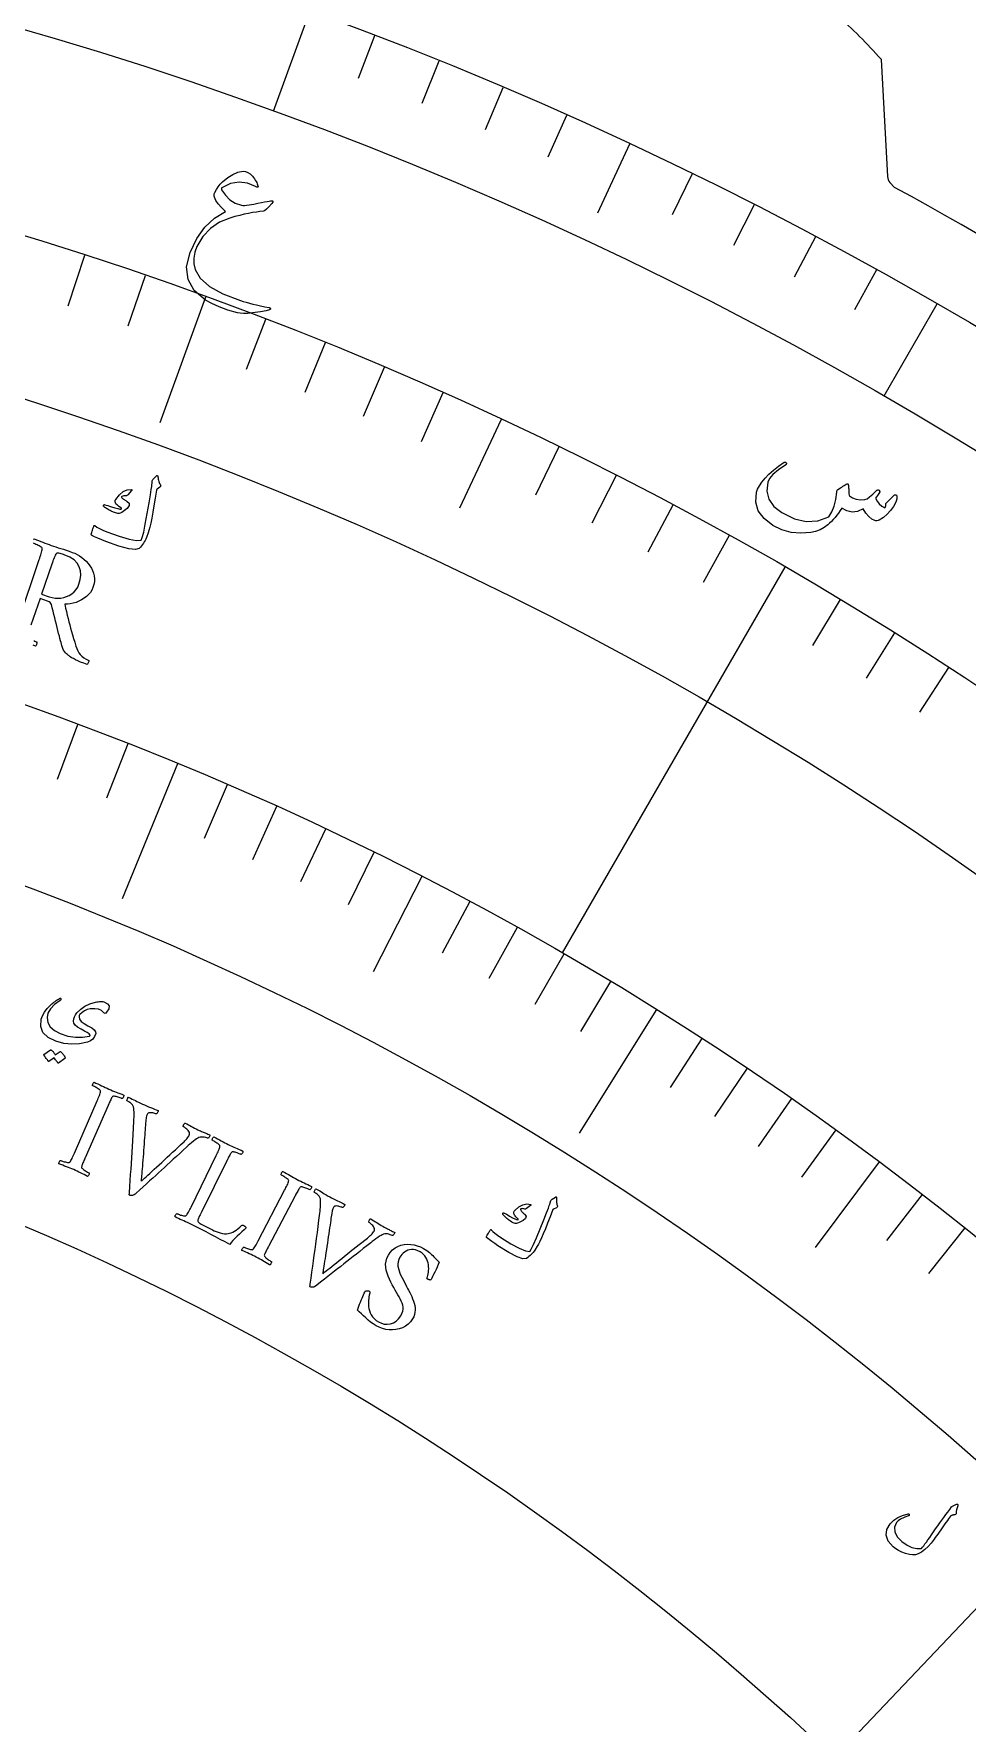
# Model space of a CAD drawing. Header units: millimetres. Extents: x -65 to 65, y -65 to 75.
# Drawn here: x 17.37 to 32.34, y 32.39 to 59.5 of the extents above; entities that cross this region are included whole.
import ezdxf

# ---------------------------------------------------------------- set-up
doc = ezdxf.new("R2010")
doc.units = ezdxf.units.MM
for name, color, linetype in [('CUT_OUTER', 1, 'Continuous'), ('ENGRAVE', 7, 'Continuous'), ('ENGRAVE_FINE', 8, 'Continuous'), ('TEXT', 5, 'Continuous')]:
    doc.layers.add(name, color=color, linetype=linetype)

msp = doc.modelspace()

# ---------------------------------------------------------------- linework, layer by layer
at = {"layer": 'CUT_OUTER'}
for points in [[(30.958, 59.0947), (30.9584, 59.0908), (31.0573, 57.211)], [(31.0982, 57.1157), (31.1728, 57.037)]]:
    msp.add_lwpolyline(points, dxfattribs=at)
for centre, radius, start, end in [((23.693, 52.5506), 9.7778, 42.01148, 47.93584), ((31.2071, 57.2189), 0.15, 183.01279, 223.45237), ((0.0348, 0.0505), 64.9387, 52.71797, 61.347317)]:
    msp.add_arc(centre, radius, start, end, dxfattribs=at)
at = {"layer": 'ENGRAVE'}
for points in [[(21.7867, 59.8584), (21.2031, 58.2551)], [(26.9208, 57.7318), (26.4057, 56.6272)], [(20.1193, 55.2774), (19.3857, 53.2618)], [(31.85, 55.1658), (30.9969, 53.6882)], [(24.8605, 53.3136), (24.1957, 51.8879)], [(29.4125, 50.9439), (25.8375, 44.7519)], [(19.6718, 47.7841), (18.781, 45.6203)], [(23.5913, 45.9756), (22.8079, 44.4488)], [(27.3516, 43.8428), (26.1131, 41.8575)], [(30.9263, 41.3989), (29.8994, 40.0241)], [(35.5707, 37.4837), (30.2016, 31.8258)]]:
    msp.add_lwpolyline(points, dxfattribs=at)
for radius in [63.7, 63.7, 61.9938, 58.825, 58.825, 56.3225, 51.675, 51.675, 48.945, 43.875, 43.875]:
    msp.add_circle((0, 0), radius, dxfattribs=at)
at = {"layer": 'ENGRAVE_FINE'}
for points in [[(22.828, 59.4691), (22.566, 58.7864)], [(23.8624, 59.0616), (23.5885, 58.3836)], [(24.8896, 58.6362), (24.6039, 57.963)], [(25.9091, 58.1928), (25.6117, 57.5248)], [(27.9242, 57.2532), (27.6037, 56.5959)], [(28.9192, 56.7571), (28.5872, 56.1056)], [(29.9053, 56.2438), (29.562, 55.5981)], [(18.1779, 55.9459), (17.9128, 55.1299)], [(19.1515, 55.6201), (18.8722, 54.8089)], [(30.8824, 55.7133), (30.5279, 55.0737)], [(21.081, 54.9179), (20.7735, 54.1169)], [(22.0362, 54.5416), (21.7148, 53.7461)], [(22.9848, 54.1487), (22.6495, 53.3589)], [(23.9263, 53.7393), (23.5773, 52.9555)], [(25.7872, 52.8716), (25.4111, 52.1004)], [(26.706, 52.4135), (26.3165, 51.649)], [(27.6167, 51.9394), (27.2139, 51.1818)], [(28.5189, 51.4495), (28.103, 50.6991)], [(30.2971, 50.4229), (29.8552, 49.6874)], [(31.1725, 49.8864), (30.7178, 49.1588)], [(32.0384, 49.3348), (31.5711, 48.6152)], [(18.0655, 48.4143), (17.7383, 47.5373)], [(18.8712, 48.106), (18.5294, 47.2346)], [(20.4672, 47.4489), (20.0965, 46.5895)], [(21.257, 47.1004), (20.872, 46.2472)], [(22.0411, 46.7386), (21.6419, 45.892)], [(22.8193, 46.3636), (22.406, 45.5238)], [(24.357, 45.5746), (23.9158, 44.7491)], [(25.1161, 45.1607), (24.6611, 44.3427)], [(25.8683, 44.734), (25.3998, 43.9238)], [(26.6136, 44.2947), (26.1315, 43.4924)], [(28.0823, 43.3785), (27.5736, 42.5928)], [(28.8052, 42.9018), (28.2835, 42.1247)], [(29.5204, 42.4129), (28.9857, 41.6446)], [(30.2275, 41.9119), (29.68, 41.1527)], [(31.6167, 40.874), (31.0441, 40.1337)], [(32.2985, 40.3375), (31.7135, 39.6068)]]:
    msp.add_lwpolyline(points, dxfattribs=at)
at = {"layer": 'TEXT'}
for points in [[(20.7206, 57.2971), (20.759, 57.2938), (20.7968, 57.2794), (20.8342, 57.254), (20.8709, 57.2175), (20.8885, 57.196), (20.9043, 57.175), (20.9182, 57.1545), (20.9302, 57.1345), (20.9404, 57.1152), (20.9489, 57.0968), (20.9555, 57.0791), (20.9604, 57.0622), (20.9622, 57.0468), (20.9566, 57.0398), (20.9437, 57.0411), (20.9235, 57.0507), (20.7937, 57.1081), (20.6599, 57.1242), (20.5224, 57.0989), (20.3814, 57.0322), (20.3761, 57.0264), (20.3737, 57.0193), (20.3743, 57.0109), (20.3778, 57.001), (20.4371, 56.9115), (20.5102, 56.84), (20.5972, 56.7863), (20.6981, 56.7506), (20.7175, 56.7476), (20.744, 56.7476), (20.7775, 56.7506), (20.8181, 56.7567), (20.8935, 56.7715), (20.9602, 56.7845), (21.018, 56.7956), (21.0671, 56.805), (21.1074, 56.8126), (21.1388, 56.8184), (21.1615, 56.8226), (21.1753, 56.8249), (21.1934, 56.824), (21.2004, 56.8162), (21.1963, 56.8016), (21.1812, 56.7801), (21.1341, 56.7266), (21.0959, 56.6878), (21.0668, 56.6639), (21.0466, 56.6548), (20.9931, 56.6502), (20.9358, 56.643), (20.8747, 56.6332), (20.8096, 56.6209), (20.7408, 56.6061), (20.6681, 56.5887), (20.5916, 56.5687), (20.5113, 56.5461), (20.3426, 56.4787), (20.198, 56.3801), (20.0774, 56.2507), (19.9809, 56.0905), (19.9457, 55.997), (19.9293, 55.9044), (19.9315, 55.8126), (19.9523, 55.7217), (20.0344, 55.5802), (20.1827, 55.4499), (20.3973, 55.3304), (20.678, 55.2208), (20.7227, 55.2072), (20.7711, 55.1934), (20.8233, 55.1793), (20.8792, 55.1651), (20.9388, 55.1508), (21.0021, 55.1367), (21.0689, 55.1226), (21.1393, 55.1087), (21.1512, 55.1056), (21.1594, 55.1016), (21.1639, 55.0969), (21.1647, 55.0914), (21.1456, 55.0733), (21.0902, 55.0559), (20.9985, 55.0391), (20.8706, 55.0227), (20.7943, 55.016), (20.729, 55.0141), (20.6748, 55.0171), (20.6316, 55.025), (20.4766, 55.0697), (20.3392, 55.1187), (20.2193, 55.1722), (20.1168, 55.2303), (19.939, 55.3838), (19.839, 55.562), (19.8167, 55.7655), (19.8729, 55.9943), (19.9801, 56.2174), (20.1102, 56.4015), (20.2634, 56.5464), (20.4398, 56.6519), (20.3729, 56.7162), (20.321, 56.7757), (20.284, 56.8304), (20.2622, 56.8802), (20.258, 56.8987), (20.2573, 56.9175), (20.2602, 56.9366), (20.2667, 56.9559), (20.2927, 57.0049), (20.3219, 57.0497), (20.3544, 57.0902), (20.39, 57.1264), (20.4745, 57.1947), (20.5578, 57.2459), (20.6398, 57.28), (20.7206, 57.2971)], [(31.1609, 52.0948), (31.1697, 52.1015), (31.1781, 52.1051), (31.1859, 52.1055), (31.1932, 52.1029), (31.2011, 52.0968), (31.2066, 52.0894), (31.2095, 52.0808), (31.21, 52.0709), (31.2064, 52.0388), (31.1959, 52.0027), (31.1785, 51.9625), (31.1542, 51.9182), (31.1073, 51.8501), (31.0537, 51.7908), (30.9935, 51.7404), (30.9266, 51.6986), (30.9074, 51.6905), (30.8891, 51.6862), (30.8718, 51.6858), (30.8554, 51.6892), (30.8043, 51.7154), (30.7565, 51.7557), (30.7118, 51.81), (30.6703, 51.8784), (30.5778, 51.8384), (30.4898, 51.8274), (30.4064, 51.8452), (30.3275, 51.8919), (30.2999, 51.8507), (30.2722, 51.8117), (30.2442, 51.7751), (30.2162, 51.7408), (30.1878, 51.7085), (30.1589, 51.678), (30.1296, 51.6493), (30.0999, 51.6224), (30.0407, 51.577), (29.9758, 51.5411), (29.9051, 51.5146), (29.8285, 51.4976), (29.6663, 51.4862), (29.5109, 51.5017), (29.3622, 51.544), (29.2201, 51.6133), (29.0773, 51.722), (28.986, 51.8467), (28.9461, 51.9878), (28.9579, 52.1453), (28.9751, 52.1948), (29.0035, 52.2489), (29.043, 52.3076), (29.0938, 52.3707), (29.1555, 52.4365), (29.227, 52.5008), (29.3081, 52.5638), (29.3991, 52.6254), (29.4055, 52.6288), (29.4119, 52.6303), (29.4182, 52.6298), (29.4244, 52.6273), (29.4299, 52.6236), (29.434, 52.6193), (29.4368, 52.6143), (29.4383, 52.6088), (29.4376, 52.6023), (29.4353, 52.5963), (29.4313, 52.591), (29.4256, 52.5863), (29.3072, 52.503), (29.2197, 52.4289), (29.163, 52.3643), (29.1369, 52.3091), (29.1229, 52.1631), (29.1559, 52.0328), (29.2359, 51.918), (29.3629, 51.8185), (29.5638, 51.7207), (29.7562, 51.6763), (29.9404, 51.6855), (30.1167, 51.7485), (30.1637, 51.8301), (30.2005, 51.9239), (30.2269, 52.0297), (30.243, 52.1476), (30.2437, 52.1602), (30.246, 52.1703), (30.25, 52.1782), (30.2558, 52.1837), (30.2798, 52.2), (30.3026, 52.2152), (30.3241, 52.2293), (30.3442, 52.2423), (30.3629, 52.254), (30.3799, 52.264), (30.3954, 52.2724), (30.4092, 52.2792), (30.4161, 52.2815), (30.4217, 52.2808), (30.4259, 52.2772), (30.4287, 52.2706), (30.4296, 52.2663), (30.4307, 52.2599), (30.4319, 52.2514), (30.4332, 52.2408), (30.4344, 52.2282), (30.4352, 52.2138), (30.4356, 52.1976), (30.4356, 52.1796), (30.4366, 52.1444), (30.4391, 52.1178), (30.4432, 52.0997), (30.4489, 52.0903), (30.499, 52.055), (30.557, 52.0331), (30.6228, 52.0245), (30.6966, 52.0292), (30.7298, 52.0417), (30.7717, 52.0695), (30.8223, 52.1125), (30.8816, 52.1708), (30.8873, 52.1764), (30.8939, 52.18), (30.9014, 52.1816), (30.9099, 52.1814), (30.9172, 52.1802), (30.9233, 52.1775), (30.9284, 52.1735), (30.9322, 52.1682), (30.9325, 52.1509), (30.9213, 52.1255), (30.8987, 52.0918), (30.8648, 52.0498), (30.8909, 52.0005), (30.9248, 51.9582), (30.9665, 51.9227), (31.0161, 51.8941), (31.0243, 51.9092), (31.0296, 51.9223), (31.0319, 51.9334), (31.0313, 51.9425), (31.0299, 51.9516), (31.0304, 51.9594), (31.033, 51.9661), (31.0377, 51.9715)], [(19.3556, 52.3938), (19.3583, 52.3744), (19.3617, 52.3557), (19.3657, 52.3376), (19.3705, 52.3203), (19.376, 52.3037), (19.3824, 52.2877), (19.3898, 52.2724), (19.398, 52.2576), (19.4004, 52.2502), (19.3995, 52.2429), (19.3951, 52.2358), (19.3873, 52.2289), (19.3428, 52.1937), (19.3383, 52.1898), (19.3348, 52.1863), (19.3324, 52.1834), (19.331, 52.1809), (19.3107, 52.0488), (19.2914, 51.9297), (19.2732, 51.8237), (19.2561, 51.7308), (19.24, 51.651), (19.2249, 51.5845), (19.2109, 51.5313), (19.198, 51.4914), (19.1704, 51.4173), (19.1603, 51.3943), (19.149, 51.3716), (19.1366, 51.3492), (19.123, 51.3272), (19.1082, 51.3055), (19.092, 51.2843), (19.0745, 51.2634), (19.0556, 51.2429), (18.9969, 51.2239), (18.8879, 51.2366), (18.7285, 51.2806), (18.5184, 51.3554), (18.4537, 51.3813), (18.3944, 51.4068), (18.3405, 51.432), (18.2921, 51.457), (18.2882, 51.4607), (18.2859, 51.4648), (18.2853, 51.4694), (18.2864, 51.4745), (18.2933, 51.4982), (18.2997, 51.5198), (18.3057, 51.5392), (18.3112, 51.5564), (18.3163, 51.5716), (18.3212, 51.585), (18.3256, 51.5966), (18.3298, 51.6064), (18.3325, 51.6118), (18.3356, 51.6142), (18.3391, 51.6137), (18.3431, 51.6102), (18.3748, 51.5868), (18.4177, 51.5627), (18.4718, 51.5376), (18.5371, 51.5117), (18.7344, 51.4404), (18.892, 51.3933), (19.0101, 51.371), (19.0887, 51.3736), (19.1057, 51.4197), (19.1275, 51.5069), (19.1538, 51.6352), (19.1847, 51.8046), (19.2142, 51.9748), (19.2358, 52.1037), (19.2498, 52.1914), (19.2561, 52.2378), (19.2574, 52.2506), (19.2587, 52.2627), (19.2599, 52.2738), (19.261, 52.2842), (19.2619, 52.2936), (19.2627, 52.302), (19.2634, 52.3094), (19.2639, 52.3158), (19.2658, 52.3294), (19.2699, 52.3416), (19.276, 52.3523), (19.2843, 52.3616), (19.3347, 52.4084), (19.3386, 52.4114), (19.3421, 52.413), (19.3454, 52.4132), (19.3483, 52.412), (19.3513, 52.4087), (19.3535, 52.4045), (19.3549, 52.3996), (19.3556, 52.3938)], [(18.931, 52.1916), (18.9338, 52.1902), (18.9359, 52.1882), (18.9373, 52.1855), (18.938, 52.1822), (18.9378, 52.1797), (18.937, 52.177), (18.9358, 52.1743), (18.9342, 52.1716), (18.8728, 52.1028), (18.8659, 52.0961), (18.8596, 52.0913), (18.8537, 52.0885), (18.8483, 52.0877), (18.8271, 52.0892), (18.8081, 52.088), (18.7914, 52.0841), (18.777, 52.0774), (18.7729, 52.0726), (18.7737, 52.0657), (18.7793, 52.0566), (18.7897, 52.0453), (18.7972, 52.0393), (18.805, 52.0334), (18.8132, 52.0275), (18.8218, 52.0217), (18.8308, 52.016), (18.8404, 52.0103), (18.8505, 52.0046), (18.8611, 51.9989), (18.8941, 51.9688), (18.8945, 51.9313), (18.8625, 51.8866), (18.7981, 51.8346), (18.7743, 51.8207), (18.7525, 51.8111), (18.7327, 51.8058), (18.7148, 51.8046), (18.6966, 51.8072), (18.6727, 51.8142), (18.643, 51.8257), (18.6076, 51.8415), (18.5896, 51.85), (18.5729, 51.8587), (18.5572, 51.8676), (18.5427, 51.8767), (18.5293, 51.8858), (18.5169, 51.8945), (18.5053, 51.9029), (18.4948, 51.911), (18.4889, 51.9177), (18.4853, 51.9242), (18.484, 51.9306), (18.485, 51.9367), (18.4881, 51.9424), (18.4925, 51.9457), (18.4982, 51.9465), (18.5051, 51.945), (18.5269, 51.9388), (18.5515, 51.9314), (18.5789, 51.9228), (18.6091, 51.913), (18.6654, 51.8946), (18.7101, 51.8822), (18.7432, 51.876), (18.7647, 51.8758), (18.7678, 51.8767), (18.77, 51.8786), (18.7713, 51.8815), (18.7716, 51.8854), (18.7711, 51.888), (18.7693, 51.8909), (18.7663, 51.894), (18.7621, 51.8974), (18.7217, 51.924), (18.7051, 51.936), (18.6917, 51.9485), (18.6815, 51.9616), (18.6746, 51.9753), (18.6698, 51.99), (18.6689, 52.0039), (18.6717, 52.0168), (18.6783, 52.0288), (18.7371, 52.1046), (18.7988, 52.157), (18.8635, 52.1861), (18.931, 52.1916)], [(18.0897, 50.6715), (18.1102, 50.7451), (18.1179, 50.8157), (18.1129, 50.8832), (18.0952, 50.9476), (18.0619, 51.0069), (18.0102, 51.0591), (17.9403, 51.104), (17.8521, 51.1416), (17.8399, 51.1458), (17.8246, 51.1506), (17.8064, 51.1561), (17.7852, 51.1623), (17.7646, 51.1672), (17.748, 51.1686), (17.7355, 51.1667), (17.727, 51.1614), (17.7184, 51.1504), (17.7096, 51.1354), (17.7005, 51.1163), (17.6913, 51.0932), (17.682, 51.068), (17.6727, 51.0425), (17.6636, 51.0169), (17.6546, 50.9911), (17.4904, 50.5092), (17.6138, 50.4664), (17.6592, 50.4534), (17.7054, 50.4459), (17.7523, 50.4438), (17.8001, 50.4472), (17.8471, 50.4561), (17.892, 50.4703), (17.9346, 50.49), (17.9749, 50.515), (18.0116, 50.5456), (18.0429, 50.5818), (18.0689, 50.6238), (18.0897, 50.6715)], [(18.4884, 43.7918), (18.4507, 43.825), (18.4019, 43.8462), (18.3421, 43.8554), (18.2713, 43.8527), (18.2228, 43.8421), (18.1785, 43.8237), (18.1384, 43.7976), (18.1024, 43.7639), (18.0971, 43.7563), (18.0934, 43.7478), (18.0912, 43.7381), (18.0906, 43.7275), (18.1001, 43.6896), (18.127, 43.6528), (18.1714, 43.617), (18.2332, 43.5823), (18.2944, 43.5486), (18.3357, 43.5166), (18.3571, 43.4863), (18.3586, 43.4579), (18.339, 43.4081), (18.3108, 43.3682), (18.2739, 43.3383), (18.2285, 43.3184), (18.0998, 43.2915), (17.9724, 43.2851), (17.846, 43.2992), (17.7205, 43.3337), (17.5936, 43.3961), (17.5118, 43.4755), (17.4751, 43.5721), (17.4835, 43.6861), (17.5039, 43.7424), (17.536, 43.7995), (17.5799, 43.8574), (17.6356, 43.9161), (17.653, 43.9316), (17.6705, 43.9464), (17.6879, 43.9603), (17.7053, 43.9735), (17.7228, 43.9859), (17.7406, 43.9977), (17.7586, 44.0087), (17.7768, 44.0191), (17.7858, 44.0227), (17.7926, 44.023), (17.7972, 44.0197), (17.7997, 44.013), (17.7997, 44.0059), (17.7978, 43.9995), (17.794, 43.9939), (17.7884, 43.989), (17.696, 43.9215), (17.6301, 43.8534), (17.5906, 43.7851), (17.5774, 43.7164), (17.5902, 43.6334), (17.6293, 43.5626), (17.6948, 43.5039), (17.7868, 43.4573), (17.9125, 43.417), (18.0325, 43.3968), (18.1469, 43.3968), (18.2557, 43.4169), (18.2628, 43.4195), (18.2668, 43.4234), (18.2675, 43.4286), (18.265, 43.4353), (18.2506, 43.4516), (18.2224, 43.4723), (18.1802, 43.4971), (18.1242, 43.526), (18.0681, 43.5579), (18.0287, 43.5903), (18.0058, 43.6233), (17.9997, 43.657), (18.0046, 43.6916), (18.016, 43.7253), (18.0337, 43.7582), (18.0578, 43.7903), (18.1171, 43.8482), (18.186, 43.8957), (18.2644, 43.9326), (18.3523, 43.9588), (18.3751, 43.9642), (18.3966, 43.9682), (18.417, 43.9706), (18.4361, 43.9715), (18.4539, 43.9711), (18.4704, 43.9694), (18.4856, 43.9665), (18.4995, 43.9624), (18.5494, 43.9357), (18.5716, 43.8997), (18.5663, 43.8544), (18.5334, 43.7999), (18.5205, 43.7869), (18.5088, 43.7813), (18.4981, 43.7829), (18.4884, 43.7918)], [(17.7853, 43.1675), (17.7877, 43.1685), (17.7905, 43.1686), (17.7936, 43.1677), (17.7972, 43.1658), (17.8083, 43.1554), (17.8187, 43.1446), (17.8285, 43.1335), (17.8377, 43.1221), (17.8464, 43.1102), (17.8544, 43.0977), (17.862, 43.0846), (17.869, 43.071), (17.8699, 43.0673), (17.8696, 43.064), (17.868, 43.061), (17.8653, 43.0582), (17.7586, 42.9817), (17.7563, 42.981), (17.7537, 42.9821), (17.7509, 42.9849), (17.7478, 42.9893), (17.7459, 42.993), (17.7425, 42.9984), (17.7378, 43.0055), (17.7316, 43.0143), (17.7238, 43.0248), (17.7146, 43.0373), (17.7037, 43.0518), (17.6913, 43.0681), (17.6078, 43.0088), (17.6045, 43.0073), (17.6013, 43.0079), (17.5981, 43.0107), (17.5951, 43.0156), (17.5924, 43.0198), (17.5882, 43.0263), (17.5823, 43.0351), (17.5748, 43.046), (17.5656, 43.0593), (17.5544, 43.075), (17.5412, 43.093), (17.5261, 43.1134), (17.5248, 43.1163), (17.5247, 43.1187), (17.5258, 43.1207), (17.5281, 43.1221), (17.634, 43.1947), (17.6363, 43.1957), (17.6391, 43.1958), (17.6423, 43.1949), (17.6458, 43.193), (17.6555, 43.1848), (17.6646, 43.176), (17.6731, 43.1668), (17.6811, 43.1572), (17.6885, 43.1472), (17.6954, 43.1369), (17.7018, 43.1263), (17.7076, 43.1154)], [(18.5682, 42.5652), (18.598, 42.5524), (18.6275, 42.5402), (18.6569, 42.5284), (18.686, 42.5172), (18.7153, 42.5061), (18.7451, 42.4945), (18.7756, 42.4825), (18.8066, 42.47), (18.808, 42.4637), (18.8076, 42.4563), (18.8054, 42.448), (18.8013, 42.4387), (18.7964, 42.4297), (18.7914, 42.4226), (18.7865, 42.4172), (18.7816, 42.4137), (18.7741, 42.4168), (18.7638, 42.4207), (18.7508, 42.4253), (18.7351, 42.4307), (18.7181, 42.4361), (18.7015, 42.4409), (18.6853, 42.4452), (18.6694, 42.4488), (18.655, 42.451), (18.6434, 42.4512), (18.6346, 42.4492), (18.6285, 42.4451), (18.621, 42.4355), (18.6135, 42.424), (18.6059, 42.4108), (18.5983, 42.3958), (18.5906, 42.3795), (18.5827, 42.3624), (18.5746, 42.3445), (18.5663, 42.3257), (18.565, 42.3227), (18.5637, 42.3197), (18.5624, 42.3166), (18.561, 42.3136), (18.5597, 42.3106), (18.5584, 42.3076), (18.5571, 42.3045), (18.5557, 42.3015), (18.1869, 41.4608), (18.1856, 41.4578), (18.1843, 41.4547), (18.183, 41.4517), (18.1816, 41.4487), (18.1803, 41.4457), (18.179, 41.4426), (18.1776, 41.4396), (18.1763, 41.4366), (18.1682, 41.4178), (18.1605, 41.3999), (18.1534, 41.3828), (18.1468, 41.3666), (18.1411, 41.3513), (18.1366, 41.3371), (18.1333, 41.3241), (18.1313, 41.3121), (18.1326, 41.3056), (18.1371, 41.2981), (18.1446, 41.2895), (18.1553, 41.2799), (18.1679, 41.2699), (18.1813, 41.2603), (18.1955, 41.2512), (18.2104, 41.2424), (18.2246, 41.2345), (18.2364, 41.2282), (18.2459, 41.2233), (18.253, 41.2199), (18.2536, 41.214), (18.2529, 41.2068), (18.2508, 41.1983), (18.2475, 41.1886), (18.2433, 41.1794), (18.2387, 41.1721), (18.2336, 41.1668), (18.2281, 41.1636), (18.1993, 41.1786), (18.1711, 41.1932), (18.1435, 41.2074), (18.1164, 41.2212), (18.0893, 41.2347), (18.0617, 41.2479), (18.0335, 41.2609), (18.0048, 41.2737), (17.9766, 41.2858), (17.948, 41.2976), (17.9189, 41.3091), (17.8894, 41.3203), (17.8596, 41.3313), (17.8294, 41.3423), (17.799, 41.3532), (17.7682, 41.3641), (17.7668, 41.3704), (17.7672, 41.3777), (17.7694, 41.3861), (17.7733, 41.3955), (17.7782, 41.4045), (17.783, 41.4117), (17.7878, 41.4171), (17.7925, 41.4208), (17.7999, 41.4179), (17.8099, 41.4142), (17.8226, 41.4099), (17.838, 41.4048), (17.8546, 41.3998), (17.8712, 41.3956), (17.8876, 41.3922), (17.9039, 41.3895), (17.9186, 41.3881), (17.93, 41.3885), (17.9381, 41.3905), (17.9429, 41.3943), (17.9521, 41.4057), (17.9612, 41.4193), (17.9702, 41.4351), (17.9791, 41.453), (17.988, 41.4723), (17.9971, 41.4925), (18.0065, 41.5135), (18.016, 41.5353), (18.3813, 42.3776), (18.3908, 42.3995), (18.3998, 42.4209), (18.4084, 42.4417), (18.4167, 42.4619), (18.4238, 42.481), (18.4293, 42.4987), (18.433, 42.5148), (18.435, 42.5295), (18.4347, 42.5364), (18.4306, 42.544), (18.4226, 42.5524), (18.4109, 42.5615), (18.397, 42.5709), (18.3825, 42.5801), (18.3675, 42.589), (18.3519, 42.5978), (18.3373, 42.6057), (18.325, 42.6121), (18.3152, 42.6169), (18.3078, 42.6204), (18.3071, 42.6264), (18.3077, 42.6336), (18.3095, 42.6421), (18.3127, 42.6518), (18.3168, 42.6611), (18.3214, 42.6684), (18.3265, 42.6737), (18.3321, 42.677), (18.3625, 42.6626), (18.3926, 42.6483), (18.4224, 42.6338), (18.4519, 42.6194), (18.4811, 42.6051), (18.5102, 42.5913), (18.5393, 42.578), (18.5682, 42.5652)], [(19.1091, 42.3251), (19.1418, 42.3106), (19.174, 42.2967), (19.206, 42.2833), (19.2376, 42.2705), (19.2688, 42.258), (19.2997, 42.2455), (19.3303, 42.2329), (19.3606, 42.2204), (19.3601, 42.2146), (19.358, 42.2073), (19.3545, 42.1984), (19.3495, 42.1879), (19.344, 42.1781), (19.339, 42.1712), (19.3347, 42.1673), (19.3308, 42.1662), (19.3253, 42.1684), (19.3167, 42.1712), (19.3052, 42.1745), (19.2907, 42.1785), (19.2747, 42.1822), (19.2587, 42.1847), (19.2425, 42.186), (19.2263, 42.1861), (19.2113, 42.184), (19.1987, 42.1784), (19.1887, 42.1695), (19.181, 42.1572), (19.1741, 42.1358), (19.1679, 42.1039), (19.1624, 42.0614), (19.1575, 42.0082), (19.1555, 41.9803), (19.1532, 41.9482), (19.1506, 41.9118), (19.1477, 41.8711), (19.1446, 41.8272), (19.1412, 41.7812), (19.1375, 41.733), (19.1336, 41.6826), (19.1296, 41.6312), (19.1257, 41.5796), (19.1219, 41.5281), (19.1181, 41.4765), (19.1144, 41.4259), (19.1108, 41.3774), (19.1071, 41.3311), (19.1035, 41.2868), (19.1, 41.2456), (19.0969, 41.2083), (19.094, 41.175), (19.0914, 41.1456), (19.0893, 41.1213), (19.0878, 41.1033), (19.087, 41.0915), (19.0867, 41.0859), (19.093, 41.0912), (19.1041, 41.1012), (19.1201, 41.1157), (19.1409, 41.1347), (19.1657, 41.1576), (19.1936, 41.1834), (19.2246, 41.2121), (19.2586, 41.2438), (19.2951, 41.2779), (19.3336, 41.3136), (19.3739, 41.351), (19.4161, 41.3901), (19.4595, 41.4302), (19.5032, 41.4705), (19.5473, 41.5111), (19.5917, 41.552), (19.6356, 41.5925), (19.6783, 41.6317), (19.7196, 41.6697), (19.7597, 41.7064), (19.7746, 41.7204), (19.7893, 41.735), (19.8037, 41.7504), (19.8179, 41.7665), (19.8309, 41.7826), (19.842, 41.7977), (19.8511, 41.812), (19.8582, 41.8254), (19.8636, 41.8411), (19.8646, 41.8565), (19.8612, 41.8715), (19.8535, 41.8861), (19.843, 41.9001), (19.8314, 41.913), (19.8187, 41.9249), (19.805, 41.9359), (19.7916, 41.9453), (19.7804, 41.9529), (19.7712, 41.9586), (19.7641, 41.9624), (19.762, 41.9673), (19.7621, 41.974), (19.7643, 41.9827), (19.7686, 41.9932), (19.7741, 42.0035), (19.7797, 42.0114), (19.7854, 42.017), (19.7913, 42.0202), (19.8179, 42.0064), (19.8437, 41.9928), (19.8686, 41.9794), (19.8927, 41.9662), (19.9169, 41.9531), (19.942, 41.9401), (19.968, 41.927), (19.9949, 41.9139), (20.0171, 41.9034), (20.0369, 41.8942), (20.0544, 41.8862), (20.0695, 41.8795), (20.0834, 41.8735), (20.0972, 41.8677), (20.111, 41.8621), (20.1247, 41.8567), (20.1391, 41.8509), (20.1551, 41.8445), (20.1725, 41.8373), (20.1915, 41.8294), (20.1907, 41.8236), (20.1883, 41.8163), (20.1841, 41.8073), (20.1782, 41.7967), (20.172, 41.7868), (20.1671, 41.78), (20.1633, 41.7764), (20.1606, 41.7758), (20.1523, 41.7791), (20.1395, 41.783), (20.1221, 41.7875), (20.1002, 41.7927), (20.0765, 41.7965), (20.0538, 41.7967), (20.0321, 41.7934), (20.0113, 41.7865), (19.9955, 41.7788), (19.9759, 41.7666), (19.9525, 41.7499), (19.9253, 41.7288), (19.8967, 41.7056), (19.8694, 41.6826), (19.8433, 41.6598), (19.8183, 41.6371), (19.7606, 41.5846), (19.7055, 41.5342), (19.6528, 41.4859), (19.6026, 41.4398), (19.554, 41.3951), (19.5063, 41.3514), (19.4592, 41.3084), (19.413, 41.2663), (19.3667, 41.2242), (19.3197, 41.1812), (19.2718, 41.1374), (19.2232, 41.0927), (19.1728, 41.0464), (19.1195, 40.9978), (19.0634, 40.9468), (19.0046, 40.8934), (18.9883, 40.8797), (18.9731, 40.8692), (18.9589, 40.8618), (18.9458, 40.8576), (18.9335, 40.8559), (18.9219, 40.856), (18.9109, 40.8578), (18.9007, 40.8615), (18.8982, 40.8636), (18.8968, 40.8673), (18.8963, 40.8724), (18.8968, 40.8791), (18.8976, 40.886), (18.898, 40.8921), (18.8981, 40.8974), (18.8977, 40.9017), (18.9049, 41.0021), (18.9119, 41.0991), (18.9185, 41.1928), (18.9248, 41.2831), (18.9309, 41.3721), (18.9369, 41.4618), (18.9428, 41.5524), (18.9486, 41.6437), (18.9543, 41.7378), (18.9598, 41.8369), (18.9651, 41.9409), (18.9701, 42.0497), (18.9717, 42.0831), (18.9728, 42.1149), (18.9733, 42.1452), (18.9732, 42.1739), (18.9723, 42.2014), (18.9703, 42.2283), (18.9672, 42.2544), (18.963, 42.2798), (18.9603, 42.2902), (18.9552, 42.3008), (18.9477, 42.3116), (18.9378, 42.3225), (18.9266, 42.333), (18.9152, 42.3428), (18.9036, 42.3518), (18.8918, 42.3599), (18.8806, 42.367), (18.8708, 42.3729), (18.8625, 42.3775), (18.8556, 42.3808), (18.8555, 42.3829), (18.8571, 42.3883), (18.8605, 42.397), (18.8656, 42.4089), (18.8711, 42.4209), (18.8754, 42.4296), (18.8786, 42.435), (18.8807, 42.4372), (18.9137, 42.4212), (18.9436, 42.4064), (18.9706, 42.3927), (18.9945, 42.3803), (19.0185, 42.368), (19.0456, 42.3546), (19.0758, 42.3404), (19.1091, 42.3251)], [(20.0539, 40.5906), (20.0528, 40.5884), (20.0515, 40.5857), (20.0499, 40.5825), (20.0481, 40.5788), (20.0434, 40.5692), (20.038, 40.5583), (20.0319, 40.546), (20.0252, 40.5324), (20.0184, 40.5183), (20.0121, 40.5048), (20.0064, 40.4917), (20.0013, 40.4791), (19.9973, 40.4679), (19.995, 40.4589), (19.9944, 40.4522), (19.9955, 40.4476), (20.0028, 40.4363), (20.0118, 40.4257), (20.0226, 40.416), (20.0352, 40.4071), (20.0507, 40.3978), (20.0705, 40.3868), (20.0945, 40.3741), (20.1227, 40.3599), (20.2302, 40.3061), (20.2586, 40.2928), (20.2892, 40.2805), (20.3219, 40.269), (20.3567, 40.2584), (20.3914, 40.25), (20.4238, 40.2451), (20.4538, 40.2437), (20.4815, 40.2457), (20.5058, 40.2509), (20.5309, 40.2589), (20.5565, 40.2695), (20.5828, 40.283), (20.6101, 40.3), (20.6385, 40.3213), (20.668, 40.347), (20.6988, 40.377), (20.7046, 40.3805), (20.7121, 40.3813), (20.7213, 40.3794), (20.7322, 40.3747), (20.748, 40.3657), (20.76, 40.3567), (20.7684, 40.3477), (20.7731, 40.3388), (20.7386, 40.3063), (20.703, 40.2728), (20.6661, 40.2383), (20.628, 40.203), (20.5916, 40.168), (20.5596, 40.1348), (20.532, 40.1033), (20.5089, 40.0735), (20.4324, 40.1129), (20.3563, 40.1525), (20.2807, 40.1923), (20.2054, 40.2323), (20.1278, 40.2734), (20.0449, 40.3162), (19.9568, 40.3608), (19.8635, 40.4071), (19.831, 40.4229), (19.8, 40.4374), (19.7705, 40.4507), (19.7425, 40.4627), (19.7152, 40.4744), (19.6875, 40.4867), (19.6595, 40.4997), (19.6312, 40.5132), (19.6301, 40.5195), (19.6309, 40.5268), (19.6334, 40.535), (19.6378, 40.5442), (19.643, 40.553), (19.6482, 40.56), (19.6532, 40.5652), (19.6581, 40.5686), (19.6653, 40.5654), (19.6752, 40.5613), (19.6877, 40.5564), (19.7028, 40.5506), (19.7192, 40.5449), (19.7355, 40.5399), (19.7518, 40.5357), (19.768, 40.5323), (19.7826, 40.5303), (19.794, 40.5301), (19.8021, 40.5318), (19.8071, 40.5353), (19.8169, 40.5463), (19.8266, 40.5595), (19.8363, 40.5748), (19.846, 40.5923), (19.8558, 40.6112), (19.8658, 40.631), (19.8761, 40.6515), (19.8866, 40.6729), (20.2899, 41.4977), (20.3003, 41.5191), (20.3103, 41.5401), (20.3198, 41.5604), (20.329, 41.5802), (20.337, 41.599), (20.3432, 41.6164), (20.3477, 41.6324), (20.3504, 41.647), (20.3504, 41.6539), (20.3466, 41.6617), (20.3391, 41.6704), (20.3278, 41.6801), (20.3143, 41.6901), (20.3002, 41.6999), (20.2856, 41.7095), (20.2705, 41.719), (20.2562, 41.7275), (20.2443, 41.7344), (20.2347, 41.7398), (20.2274, 41.7435), (20.227, 41.7495), (20.2279, 41.7567), (20.2302, 41.7651), (20.2338, 41.7747), (20.2383, 41.7838), (20.2432, 41.7909), (20.2485, 41.796), (20.2543, 41.799), (20.284, 41.7833), (20.3135, 41.7675), (20.3425, 41.7518), (20.3713, 41.736), (20.3999, 41.7204), (20.4283, 41.7053), (20.4567, 41.6907), (20.485, 41.6766), (20.5142, 41.6625), (20.5432, 41.6489), (20.572, 41.6358), (20.6005, 41.6233), (20.6293, 41.6108), (20.6586, 41.5979), (20.6885, 41.5845), (20.7189, 41.5707), (20.72, 41.5643), (20.7193, 41.5569), (20.7167, 41.5487), (20.7122, 41.5396), (20.7068, 41.5309), (20.7016, 41.524), (20.6964, 41.5188), (20.6914, 41.5155), (20.684, 41.5189), (20.6739, 41.5233), (20.6611, 41.5285), (20.6456, 41.5346), (20.629, 41.5408), (20.6126, 41.5464), (20.5966, 41.5513), (20.5808, 41.5557), (20.5666, 41.5586), (20.555, 41.5592), (20.5461, 41.5577), (20.5398, 41.5538), (20.5319, 41.5446), (20.5238, 41.5335), (20.5157, 41.5207), (20.5074, 41.506), (20.499, 41.4901), (20.4904, 41.4733), (20.4814, 41.4558), (20.4723, 41.4374), (20.4708, 41.4345), (20.4694, 41.4315), (20.4679, 41.4285), (20.4665, 41.4256), (20.465, 41.4226), (20.4635, 41.4197), (20.4621, 41.4167), (20.4606, 41.4137)], [(21.5884, 41.1159), (21.6172, 41.101), (21.6458, 41.0866), (21.6742, 41.0728), (21.7024, 41.0596), (21.7308, 41.0463), (21.7597, 41.0326), (21.7892, 41.0184), (21.8193, 41.0038), (21.8203, 40.9974), (21.8193, 40.9901), (21.8165, 40.9819), (21.8118, 40.9729), (21.8062, 40.9643), (21.8007, 40.9576), (21.7955, 40.9526), (21.7903, 40.9494), (21.783, 40.953), (21.7731, 40.9576), (21.7604, 40.9632), (21.7451, 40.9697), (21.7286, 40.9763), (21.7124, 40.9823), (21.6965, 40.9877), (21.6809, 40.9925), (21.6668, 40.9958), (21.6552, 40.9967), (21.6462, 40.9954), (21.6399, 40.9917), (21.6317, 40.9827), (21.6233, 40.9718), (21.6148, 40.9592), (21.6062, 40.9448), (21.5974, 40.9291), (21.5882, 40.9126), (21.5789, 40.8953), (21.5693, 40.8772), (21.5677, 40.8742), (21.5662, 40.8713), (21.5646, 40.8684), (21.5631, 40.8655), (21.5615, 40.8626), (21.56, 40.8596), (21.5585, 40.8567), (21.5569, 40.8538), (21.1285, 40.0418), (21.1269, 40.0389), (21.1254, 40.036), (21.1239, 40.0331), (21.1223, 40.0301), (21.1208, 40.0272), (21.1192, 40.0243), (21.1177, 40.0214), (21.1161, 40.0185), (21.1067, 40.0004), (21.0978, 39.983), (21.0894, 39.9665), (21.0817, 39.9508), (21.0748, 39.9359), (21.0693, 39.9221), (21.0651, 39.9093), (21.0622, 39.8976), (21.0631, 39.891), (21.067, 39.8832), (21.0739, 39.8741), (21.0839, 39.8637), (21.0958, 39.8528), (21.1084, 39.8423), (21.1219, 39.8321), (21.1361, 39.8223), (21.1497, 39.8135), (21.161, 39.8063), (21.1701, 39.8007), (21.177, 39.7968), (21.1772, 39.7908), (21.1759, 39.7837), (21.1733, 39.7754), (21.1693, 39.766), (21.1645, 39.7571), (21.1593, 39.7502), (21.1538, 39.7453), (21.1481, 39.7424), (21.1205, 39.7595), (21.0934, 39.7761), (21.0669, 39.7923), (21.0409, 39.808), (21.0148, 39.8234), (20.9882, 39.8386), (20.9611, 39.8536), (20.9333, 39.8684), (20.9061, 39.8825), (20.8784, 39.8963), (20.8502, 39.9098), (20.8216, 39.9231), (20.7926, 39.9363), (20.7634, 39.9494), (20.7338, 39.9625), (20.7038, 39.9756), (20.7029, 39.982), (20.7038, 39.9893), (20.7066, 39.9974), (20.7112, 40.0065), (20.7167, 40.0152), (20.722, 40.022), (20.7272, 40.0271), (20.7322, 40.0304), (20.7393, 40.0269), (20.7491, 40.0226), (20.7614, 40.0173), (20.7764, 40.0112), (20.7926, 40.005), (20.8088, 39.9996), (20.825, 39.995), (20.8411, 39.9912), (20.8556, 39.9887), (20.867, 39.9882), (20.8752, 39.9897), (20.8803, 39.9931), (20.8903, 40.0038), (20.9004, 40.0167), (20.9105, 40.0318), (20.9206, 40.049), (20.9309, 40.0677), (20.9415, 40.0872), (20.9523, 40.1074), (20.9634, 40.1285), (21.3885, 40.9422), (21.3995, 40.9634), (21.41, 40.9841), (21.4201, 41.0042), (21.4298, 41.0237), (21.4383, 41.0423), (21.445, 41.0596), (21.4499, 41.0754), (21.4529, 41.0899), (21.4531, 41.0968), (21.4496, 41.1047), (21.4423, 41.1136), (21.4312, 41.1236), (21.418, 41.1339), (21.4042, 41.1441), (21.3899, 41.1541), (21.375, 41.164), (21.3609, 41.1729), (21.3492, 41.1802), (21.3398, 41.1857), (21.3326, 41.1897), (21.3323, 41.1957), (21.3334, 41.2029), (21.3359, 41.2112), (21.3398, 41.2207), (21.3445, 41.2297), (21.3496, 41.2366), (21.3551, 41.2416), (21.361, 41.2444), (21.3903, 41.2279), (21.4193, 41.2114), (21.4479, 41.1948), (21.4762, 41.1783), (21.5044, 41.162), (21.5324, 41.1461), (21.5604, 41.1308), (21.5884, 41.1159)], [(22.1106, 40.8374), (22.1421, 40.8206), (22.1733, 40.8044), (22.2042, 40.7888), (22.2347, 40.7737), (22.265, 40.759), (22.295, 40.7443), (22.3246, 40.7296), (22.3539, 40.7148), (22.3529, 40.7091), (22.3504, 40.702), (22.3462, 40.6934), (22.3404, 40.6833), (22.3342, 40.6739), (22.3288, 40.6674), (22.3241, 40.6637), (22.3203, 40.663), (22.3149, 40.6655), (22.3065, 40.6689), (22.2953, 40.6731), (22.2812, 40.6781), (22.2655, 40.6829), (22.2496, 40.6866), (22.2336, 40.6891), (22.2174, 40.6904), (22.2023, 40.6893), (22.1894, 40.6847), (22.1787, 40.6765), (22.1702, 40.6647), (22.1617, 40.644), (22.1532, 40.6126), (22.1447, 40.5705), (22.136, 40.5179), (22.1319, 40.4902), (22.1273, 40.4583), (22.1221, 40.4222), (22.1163, 40.3818), (22.11, 40.3383), (22.1033, 40.2926), (22.0962, 40.2448), (22.0887, 40.1949), (22.081, 40.1438), (22.0733, 40.0927), (22.0658, 40.0416), (22.0584, 39.9904), (22.051, 39.9402), (22.0439, 39.8921), (22.0369, 39.8461), (22.0301, 39.8022), (22.0237, 39.7614), (22.0179, 39.7244), (22.0126, 39.6914), (22.0079, 39.6623), (22.0041, 39.6382), (22.0013, 39.6203), (21.9995, 39.6086), (21.9989, 39.603), (22.0055, 39.6079), (22.0174, 39.617), (22.0343, 39.6303), (22.0565, 39.6479), (22.0829, 39.6688), (22.1125, 39.6926), (22.1455, 39.719), (22.1817, 39.7482), (22.2206, 39.7795), (22.2615, 39.8124), (22.3044, 39.8468), (22.3494, 39.8827), (22.3955, 39.9196), (22.442, 39.9566), (22.4889, 39.994), (22.5362, 40.0316), (22.5829, 40.0688), (22.6283, 40.1048), (22.6722, 40.1397), (22.7148, 40.1735), (22.7307, 40.1863), (22.7465, 40.1998), (22.762, 40.2142), (22.7772, 40.2292), (22.7914, 40.2443), (22.8035, 40.2586), (22.8136, 40.2722), (22.8217, 40.285), (22.8282, 40.3003), (22.8303, 40.3156), (22.828, 40.3308), (22.8214, 40.3459), (22.8119, 40.3606), (22.8013, 40.3743), (22.7895, 40.3871), (22.7765, 40.399), (22.7639, 40.4095), (22.7533, 40.4178), (22.7445, 40.4242), (22.7377, 40.4285), (22.736, 40.4335), (22.7365, 40.4402), (22.7393, 40.4486), (22.7444, 40.4588), (22.7506, 40.4687), (22.7568, 40.4762), (22.7629, 40.4813), (22.769, 40.4842), (22.7945, 40.4684), (22.8192, 40.453), (22.8431, 40.4378), (22.8662, 40.423), (22.8894, 40.4082), (22.9135, 40.3934), (22.9385, 40.3785), (22.9644, 40.3635), (22.9858, 40.3514), (23.0049, 40.3407), (23.0217, 40.3315), (23.0363, 40.3237), (23.0498, 40.3168), (23.0631, 40.31), (23.0765, 40.3034), (23.0897, 40.297), (23.1037, 40.2903), (23.1191, 40.2827), (23.136, 40.2742), (23.1544, 40.265), (23.1532, 40.2593), (23.1502, 40.2521), (23.1454, 40.2434), (23.1388, 40.2333), (23.1319, 40.2239), (23.1265, 40.2175), (23.1224, 40.2141), (23.1198, 40.2138), (23.1117, 40.2176), (23.0991, 40.2224), (23.0821, 40.2282), (23.0607, 40.235), (23.0373, 40.2404), (23.0147, 40.2423), (22.9928, 40.2406), (22.9716, 40.2352), (22.9553, 40.2286), (22.9348, 40.2179), (22.9103, 40.2029), (22.8816, 40.1839), (22.8515, 40.1628), (22.8226, 40.1418), (22.7948, 40.1209), (22.7683, 40.1001), (22.707, 40.0519), (22.6484, 40.0055), (22.5923, 39.9612), (22.5389, 39.9188), (22.4873, 39.8778), (22.4365, 39.8376), (22.3865, 39.7981), (22.3373, 39.7595), (22.2881, 39.7208), (22.2381, 39.6813), (22.1872, 39.6411), (22.1355, 39.6), (22.0819, 39.5575), (22.0253, 39.5128), (21.9656, 39.466), (21.9031, 39.417), (21.8859, 39.4045), (21.87, 39.3951), (21.8553, 39.3888), (21.8419, 39.3855), (21.8295, 39.3847), (21.8179, 39.3856), (21.8071, 39.3883), (21.7972, 39.3927), (21.7949, 39.395), (21.7937, 39.3987), (21.7936, 39.4039), (21.7946, 39.4105), (21.7959, 39.4174), (21.7967, 39.4234), (21.7971, 39.4286), (21.797, 39.433), (21.8116, 39.5326), (21.8255, 39.6288), (21.8388, 39.7218), (21.8516, 39.8114), (21.8641, 39.8997), (21.8765, 39.9888), (21.889, 40.0787), (21.9014, 40.1694), (21.9139, 40.2629), (21.9265, 40.3613), (21.9392, 40.4646), (21.952, 40.5728), (21.9561, 40.606), (21.9594, 40.6376), (21.9621, 40.6678), (21.9641, 40.6964), (21.9652, 40.7239), (21.9652, 40.7509), (21.964, 40.7771), (21.9616, 40.8028), (21.9596, 40.8134), (21.9553, 40.8243), (21.9486, 40.8355), (21.9395, 40.8471), (21.9291, 40.8585), (21.9185, 40.8691), (21.9075, 40.8788), (21.8963, 40.8878), (21.8857, 40.8957), (21.8763, 40.9022), (21.8684, 40.9074), (21.8617, 40.9113), (21.8617, 40.9134), (21.8637, 40.9186), (21.8678, 40.927), (21.8738, 40.9386), (21.8801, 40.9501), (21.885, 40.9585), (21.8886, 40.9636), (21.8908, 40.9657), (21.9225, 40.9474), (21.9514, 40.9304), (21.9773, 40.9149), (22.0003, 40.9007), (22.0233, 40.8867), (22.0494, 40.8715), (22.0784, 40.8551), (22.1106, 40.8374)], [(25.751, 40.8153), (25.7497, 40.7976), (25.7492, 40.7803), (25.7494, 40.7635), (25.7504, 40.7472), (25.7522, 40.7313), (25.7549, 40.7159), (25.7585, 40.7009), (25.763, 40.6862), (25.7638, 40.6791), (25.7616, 40.6728), (25.7563, 40.6673), (25.7481, 40.6626), (25.7019, 40.6398), (25.6971, 40.6371), (25.6934, 40.6347), (25.6907, 40.6325), (25.689, 40.6306), (25.646, 40.5169), (25.6064, 40.4147), (25.5702, 40.3239), (25.5374, 40.2444), (25.5081, 40.1765), (25.4822, 40.1202), (25.4597, 40.0756), (25.4406, 40.0425), (25.4021, 39.9818), (25.3887, 39.9632), (25.3745, 39.9452), (25.3592, 39.9277), (25.343, 39.9107), (25.3257, 39.8942), (25.3073, 39.8783), (25.2877, 39.8631), (25.2671, 39.8484), (25.2113, 39.8426), (25.1168, 39.8744), (24.9833, 39.9435), (24.8106, 40.0496), (24.758, 40.0848), (24.7101, 40.1187), (24.6669, 40.1512), (24.6285, 40.1825), (24.6257, 40.1865), (24.6245, 40.1906), (24.6248, 40.1948), (24.6267, 40.1991), (24.6373, 40.219), (24.6471, 40.237), (24.6561, 40.2531), (24.6642, 40.2674), (24.6717, 40.2799), (24.6785, 40.2909), (24.6846, 40.3004), (24.6902, 40.3083), (24.6935, 40.3126), (24.6968, 40.3142), (24.6998, 40.313), (24.7027, 40.3092), (24.7265, 40.2825), (24.7601, 40.2529), (24.8035, 40.2205), (24.8567, 40.1851), (25.0188, 40.0845), (25.15, 40.013), (25.2508, 39.9709), (25.3212, 39.9584), (25.345, 39.9961), (25.3808, 40.0696), (25.4285, 40.1787), (25.4879, 40.3236), (25.5462, 40.4694), (25.5897, 40.58), (25.6187, 40.6553), (25.633, 40.6954), (25.6367, 40.7065), (25.64, 40.717), (25.6432, 40.7267), (25.6461, 40.7357), (25.6487, 40.7439), (25.651, 40.7513), (25.653, 40.7577), (25.6546, 40.7633), (25.6589, 40.775), (25.6648, 40.7851), (25.6723, 40.7935), (25.6814, 40.8002), (25.7352, 40.8323), (25.7391, 40.8342), (25.7426, 40.835), (25.7455, 40.8345), (25.7479, 40.8329), (25.7499, 40.8294), (25.7511, 40.8253), (25.7514, 40.8206), (25.751, 40.8153)], [(25.3351, 40.7157), (25.3373, 40.7139), (25.3387, 40.7117), (25.3395, 40.709), (25.3396, 40.706), (25.3388, 40.7037), (25.3377, 40.7015), (25.3361, 40.6994), (25.3341, 40.6973), (25.2666, 40.6477), (25.2592, 40.643), (25.2526, 40.6399), (25.2468, 40.6385), (25.2419, 40.6388), (25.2233, 40.6442), (25.2062, 40.6467), (25.1906, 40.6463), (25.1765, 40.6431), (25.172, 40.6396), (25.1714, 40.6333), (25.1746, 40.6242), (25.1818, 40.6122), (25.1873, 40.6054), (25.1932, 40.5986), (25.1994, 40.5919), (25.2059, 40.5851), (25.2129, 40.5783), (25.2203, 40.5714), (25.2282, 40.5645), (25.2366, 40.5574), (25.2603, 40.5244), (25.2536, 40.491), (25.2167, 40.4573), (25.1496, 40.4231), (25.1258, 40.4153), (25.1047, 40.4109), (25.086, 40.4098), (25.0699, 40.4122), (25.0542, 40.4179), (25.0342, 40.4287), (25.01, 40.4444), (24.9814, 40.4652), (24.9671, 40.4761), (24.9538, 40.487), (24.9416, 40.4978), (24.9304, 40.5087), (24.9202, 40.5193), (24.9107, 40.5294), (24.902, 40.5391), (24.8941, 40.5482), (24.8902, 40.5553), (24.8882, 40.5618), (24.8882, 40.5677), (24.8903, 40.573), (24.8941, 40.5774), (24.8986, 40.5795), (24.9039, 40.5792), (24.9098, 40.5765), (24.928, 40.5669), (24.9485, 40.5557), (24.9713, 40.5429), (24.9963, 40.5285), (25.0429, 40.5015), (25.0803, 40.4821), (25.1086, 40.4703), (25.1277, 40.4661), (25.1306, 40.4663), (25.1329, 40.4676), (25.1346, 40.4699), (25.1356, 40.4733), (25.1356, 40.4758), (25.1346, 40.4787), (25.1325, 40.482), (25.1294, 40.4858), (25.0985, 40.517), (25.086, 40.5308), (25.0764, 40.5445), (25.0698, 40.5581), (25.0662, 40.5715), (25.0648, 40.5856), (25.0665, 40.5981), (25.0715, 40.609), (25.0796, 40.6185), (25.1461, 40.6748), (25.2109, 40.7098), (25.2739, 40.7234), (25.3351, 40.7157)], [(23.6139, 40.0074), (23.6424, 39.99), (23.6679, 39.9733), (23.6904, 39.9572), (23.7098, 39.9417), (23.7276, 39.9263), (23.7453, 39.9101), (23.7628, 39.8931), (23.7803, 39.8754), (23.7988, 39.8564), (23.8195, 39.8353), (23.8425, 39.8123), (23.8677, 39.7872), (23.8515, 39.7478), (23.8343, 39.7081), (23.8162, 39.6682), (23.7971, 39.6281), (23.7786, 39.5904), (23.7625, 39.558), (23.7486, 39.5307), (23.7371, 39.5087), (23.7343, 39.5044), (23.7297, 39.5019), (23.7234, 39.5013), (23.7152, 39.5026), (23.7067, 39.5049), (23.6992, 39.5074), (23.6928, 39.51), (23.6875, 39.5128), (23.6814, 39.5171), (23.6766, 39.5219), (23.6732, 39.5272), (23.6709, 39.533), (23.6787, 39.5524), (23.6853, 39.5744), (23.6909, 39.599), (23.6954, 39.6261), (23.6983, 39.6548), (23.6991, 39.6842), (23.6978, 39.7141), (23.6944, 39.7446), (23.6886, 39.7751), (23.68, 39.8048), (23.6686, 39.8337), (23.6545, 39.8619), (23.6372, 39.8884), (23.6162, 39.9124), (23.5916, 39.9339), (23.5634, 39.9528), (23.5256, 39.9724), (23.4895, 39.9855), (23.4551, 39.9922), (23.4225, 39.9923), (23.3917, 39.9873), (23.3631, 39.9786), (23.3364, 39.9661), (23.3119, 39.9498), (23.2896, 39.9311), (23.2699, 39.9112), (23.2528, 39.8902), (23.2382, 39.8679), (23.2199, 39.8309), (23.2084, 39.7942), (23.2037, 39.7576), (23.2056, 39.7213), (23.2126, 39.685), (23.2231, 39.6485), (23.237, 39.612), (23.2543, 39.5753), (23.2733, 39.5385), (23.2923, 39.5013), (23.3112, 39.4637), (23.33, 39.4259), (23.3449, 39.3974), (23.3605, 39.3675), (23.3769, 39.3362), (23.394, 39.3034), (23.4109, 39.2696), (23.4268, 39.2352), (23.4416, 39.2001), (23.4553, 39.1643), (23.4668, 39.1281), (23.475, 39.0918), (23.4799, 39.0554), (23.4814, 39.0189), (23.4788, 38.9827), (23.471, 38.9471), (23.4582, 38.9122), (23.4403, 38.8779), (23.4075, 38.8315), (23.3697, 38.7923), (23.3267, 38.7601), (23.2786, 38.735), (23.2273, 38.7167), (23.1745, 38.705), (23.1204, 38.6999), (23.0648, 38.7013), (23.0095, 38.709), (22.956, 38.7227), (22.9044, 38.7425), (22.8547, 38.7683), (22.8098, 38.7964), (22.7673, 38.8267), (22.727, 38.859), (22.6891, 38.8934), (22.6532, 38.9277), (22.6188, 38.9598), (22.5862, 38.9895), (22.5552, 39.017), (22.5659, 39.0483), (22.5776, 39.0804), (22.5901, 39.1132), (22.6036, 39.1467), (22.6171, 39.1795), (22.6301, 39.2102), (22.6424, 39.2387), (22.6541, 39.265), (22.6645, 39.2878), (22.6728, 39.3057), (22.6791, 39.3187), (22.6834, 39.3268), (22.691, 39.3286), (22.6988, 39.3298), (22.7067, 39.3304), (22.7147, 39.3304), (22.7227, 39.3297), (22.7302, 39.3281), (22.7374, 39.3256), (22.7443, 39.3222), (22.7514, 39.3167), (22.7556, 39.3099), (22.7569, 39.302), (22.7553, 39.2929), (22.7505, 39.2762), (22.7458, 39.2562), (22.7411, 39.2327), (22.7366, 39.2058), (22.733, 39.1765), (22.7314, 39.1455), (22.7317, 39.113), (22.7339, 39.0788), (22.7389, 39.0442), (22.7476, 39.01), (22.7601, 38.9763), (22.7763, 38.9432), (22.7974, 38.9113), (22.8242, 38.8817), (22.8568, 38.8541), (22.8953, 38.8286), (22.9403, 38.8071), (22.9869, 38.7946), (23.0351, 38.7913), (23.0849, 38.7969), (23.1332, 38.8126), (23.177, 38.8392), (23.2161, 38.8766), (23.2506, 38.925), (23.2703, 38.9629), (23.283, 38.9992), (23.2889, 39.0339), (23.2878, 39.0669), (23.2815, 39.0991), (23.2718, 39.1315), (23.2585, 39.164), (23.2418, 39.1967), (23.2229, 39.2299), (23.2032, 39.2643), (23.1827, 39.2998), (23.1613, 39.3363), (23.1383, 39.3786), (23.1153, 39.4224), (23.0922, 39.4675), (23.0692, 39.5141), (23.0482, 39.5616), (23.0314, 39.6097), (23.0189, 39.6582), (23.0107, 39.7073), (23.0087, 39.7563), (23.015, 39.8047), (23.0295, 39.8524), (23.0524, 39.8994), (23.0834, 39.9454), (23.1192, 39.9844), (23.1599, 40.0163), (23.2054, 40.041), (23.2541, 40.059), (23.3045, 40.0704), (23.3565, 40.0752), (23.4101, 40.0735), (23.4636, 40.0656), (23.5154, 40.052), (23.5656, 40.0326), (23.6139, 40.0074)], [(32.1667, 35.9017), (32.1716, 35.9033), (32.1763, 35.9034), (32.1806, 35.9021), (32.1847, 35.8994), (32.1877, 35.8955), (32.1891, 35.8909), (32.1889, 35.8856), (32.1869, 35.8796), (32.1748, 35.8452), (32.1664, 35.8137), (32.1618, 35.7849), (32.1608, 35.759), (32.1597, 35.7504), (32.1552, 35.7433), (32.1474, 35.7378), (32.1362, 35.7338), (32.1301, 35.7325), (32.1243, 35.7312), (32.1187, 35.7299), (32.1135, 35.7286), (32.1085, 35.7273), (32.1039, 35.7263), (32.0997, 35.7254), (32.0959, 35.7246), (32.0892, 35.723), (32.0826, 35.7198), (32.0761, 35.715), (32.0696, 35.7087), (32.054, 35.6887), (32.0373, 35.6666), (32.0194, 35.6423), (32.0004, 35.6161), (31.9802, 35.5878), (31.9587, 35.5575), (31.936, 35.5253), (31.9121, 35.4912), (31.8886, 35.4567), (31.8663, 35.4246), (31.8451, 35.3947), (31.8252, 35.367), (31.8064, 35.3415), (31.7888, 35.3181), (31.7724, 35.2966), (31.7572, 35.2772), (31.7098, 35.2217), (31.6592, 35.1743), (31.6052, 35.1351), (31.5481, 35.1039), (31.5083, 35.0912), (31.4618, 35.0882), (31.4086, 35.0948), (31.3487, 35.1111), (31.2885, 35.1339), (31.2355, 35.1593), (31.1898, 35.1873), (31.1512, 35.2179), (31.0702, 35.3121), (31.0348, 35.4055), (31.0451, 35.4981), (31.1013, 35.5901), (31.1582, 35.6455), (31.2248, 35.6902), (31.3012, 35.7242), (31.3874, 35.7473), (31.3931, 35.7481), (31.3978, 35.7475), (31.4016, 35.7455), (31.4044, 35.7421), (31.4067, 35.7378), (31.4078, 35.7338), (31.4077, 35.73), (31.4065, 35.7266), (31.4038, 35.7222), (31.4005, 35.7187), (31.3964, 35.7161), (31.3917, 35.7143), (31.323, 35.6873), (31.2687, 35.6606), (31.2287, 35.6343), (31.203, 35.6084), (31.1696, 35.5333), (31.1732, 35.4574), (31.2134, 35.3805), (31.2904, 35.3025), (31.3712, 35.245), (31.4503, 35.2078), (31.5277, 35.1909), (31.6036, 35.1942), (31.6199, 35.214), (31.6384, 35.2376), (31.6592, 35.265), (31.6823, 35.2961), (31.7076, 35.3311), (31.7352, 35.3702), (31.765, 35.4133), (31.797, 35.4604), (31.8305, 35.5085), (31.8637, 35.5558), (31.8966, 35.6021), (31.929, 35.6475), (31.9612, 35.692), (31.9932, 35.7354), (32.025, 35.7777), (32.0566, 35.819), (32.0854, 35.8601), (32.0894, 35.8642), (32.0936, 35.8676), (32.098, 35.8704), (32.1025, 35.8725)]]:
    msp.add_lwpolyline(points, close=True, dxfattribs=at)
for points in [[(17.1175, 50.0781), (17.4516, 51.0635), (17.4603, 51.0892), (17.4685, 51.1141), (17.4764, 51.1384), (17.4839, 51.1619), (17.4902, 51.1842), (17.4948, 51.2047), (17.4975, 51.2233), (17.4985, 51.24), (17.4975, 51.2477), (17.4922, 51.256), (17.4825, 51.2647), (17.4684, 51.274), (17.4519, 51.2833), (17.435, 51.2923), (17.4176, 51.3009), (17.3997, 51.3092), (17.383, 51.3166), (17.369, 51.3226), (17.3576, 51.3271)], [(17.3601, 51.3858), (17.3654, 51.3923), (17.3714, 51.3965), (17.407, 51.383), (17.442, 51.3696), (17.4766, 51.3561), (17.5106, 51.3426), (17.5444, 51.3294), (17.5781, 51.3166), (17.6119, 51.3043), (17.6456, 51.2924), (17.6813, 51.2803), (17.7184, 51.268), (17.757, 51.2555), (17.797, 51.2427), (17.8391, 51.2292), (17.884, 51.2144), (17.9316, 51.1983), (17.9819, 51.1808), (17.9819, 51.1808), (18.0213, 51.1651), (18.0602, 51.146), (18.0984, 51.1233), (18.1362, 51.0972), (18.1722, 51.0682), (18.2055, 51.0368), (18.2361, 51.003), (18.264, 50.9668), (18.2882, 50.9286), (18.3078, 50.8885), (18.3228, 50.8465), (18.3332, 50.8027), (18.3381, 50.7575), (18.3365, 50.711), (18.3284, 50.6635), (18.3138, 50.6148), (18.2961, 50.575), (18.2729, 50.538), (18.2441, 50.5036), (18.2098, 50.4719), (18.1715, 50.4433), (18.1309, 50.4181), (18.0878, 50.3965), (18.0424, 50.3783), (17.9962, 50.3641), (17.9507, 50.3541), (17.906, 50.3485), (17.862, 50.3473), (17.8748, 50.2869), (17.8878, 50.2289), (17.9008, 50.1731), (17.9139, 50.1196), (17.9273, 50.0671), (17.9413, 50.0146), (17.9559, 49.9621), (17.9711, 49.9095), (17.9871, 49.8554), (18.0039, 49.7985), (18.0216, 49.7388), (18.0402, 49.6762), (18.054, 49.6363), (18.0703, 49.6002), (18.0891, 49.5678), (18.1104, 49.5391), (18.1357, 49.5131), (18.1667, 49.4886), (18.2034, 49.4656), (18.2457, 49.4442), (18.2474, 49.4371), (18.2466, 49.4286), (18.2433, 49.4187), (18.2374, 49.4074), (18.231, 49.3966), (18.2258, 49.3884), (18.2219, 49.3827), (18.2192, 49.3795), (18.165, 49.4001), (18.1158, 49.4199), (18.0718, 49.4389), (18.033, 49.4571), (17.9994, 49.4743), (17.9709, 49.49), (17.9478, 49.5043), (17.9298, 49.5172), (17.9189, 49.5272), (17.9062, 49.5393), (17.8917, 49.5536), (17.8752, 49.5701), (17.8587, 49.5895), (17.8439, 49.6128), (17.8308, 49.64), (17.8194, 49.671), (17.8151, 49.6857), (17.8094, 49.7057), (17.8024, 49.7313), (17.7941, 49.7623), (17.7847, 49.7977), (17.7745, 49.8368), (17.7636, 49.8794), (17.752, 49.9256), (17.7398, 49.9744), (17.7271, 50.0248), (17.7139, 50.0769), (17.7003, 50.1306), (17.6866, 50.1847), (17.6733, 50.2383), (17.6604, 50.2912), (17.6478, 50.3434), (17.6406, 50.3598), (17.6281, 50.3741), (17.6101, 50.3864), (17.5867, 50.3965), (17.4659, 50.4385), (17.3173, 50.0094)], [(17.3637, 49.7648), (17.3804, 49.7572), (17.3943, 49.7511), (17.4055, 49.7465), (17.4139, 49.7433), (17.415, 49.7366), (17.4149, 49.7284), (17.4133, 49.7187), (17.4105, 49.7074), (17.4066, 49.6966), (17.402, 49.6879), (17.3967, 49.6815), (17.3908, 49.6773), (17.3569, 49.6917)]]:
    msp.add_lwpolyline(points, dxfattribs=at)

doc.saveas('drawing.dxf')
